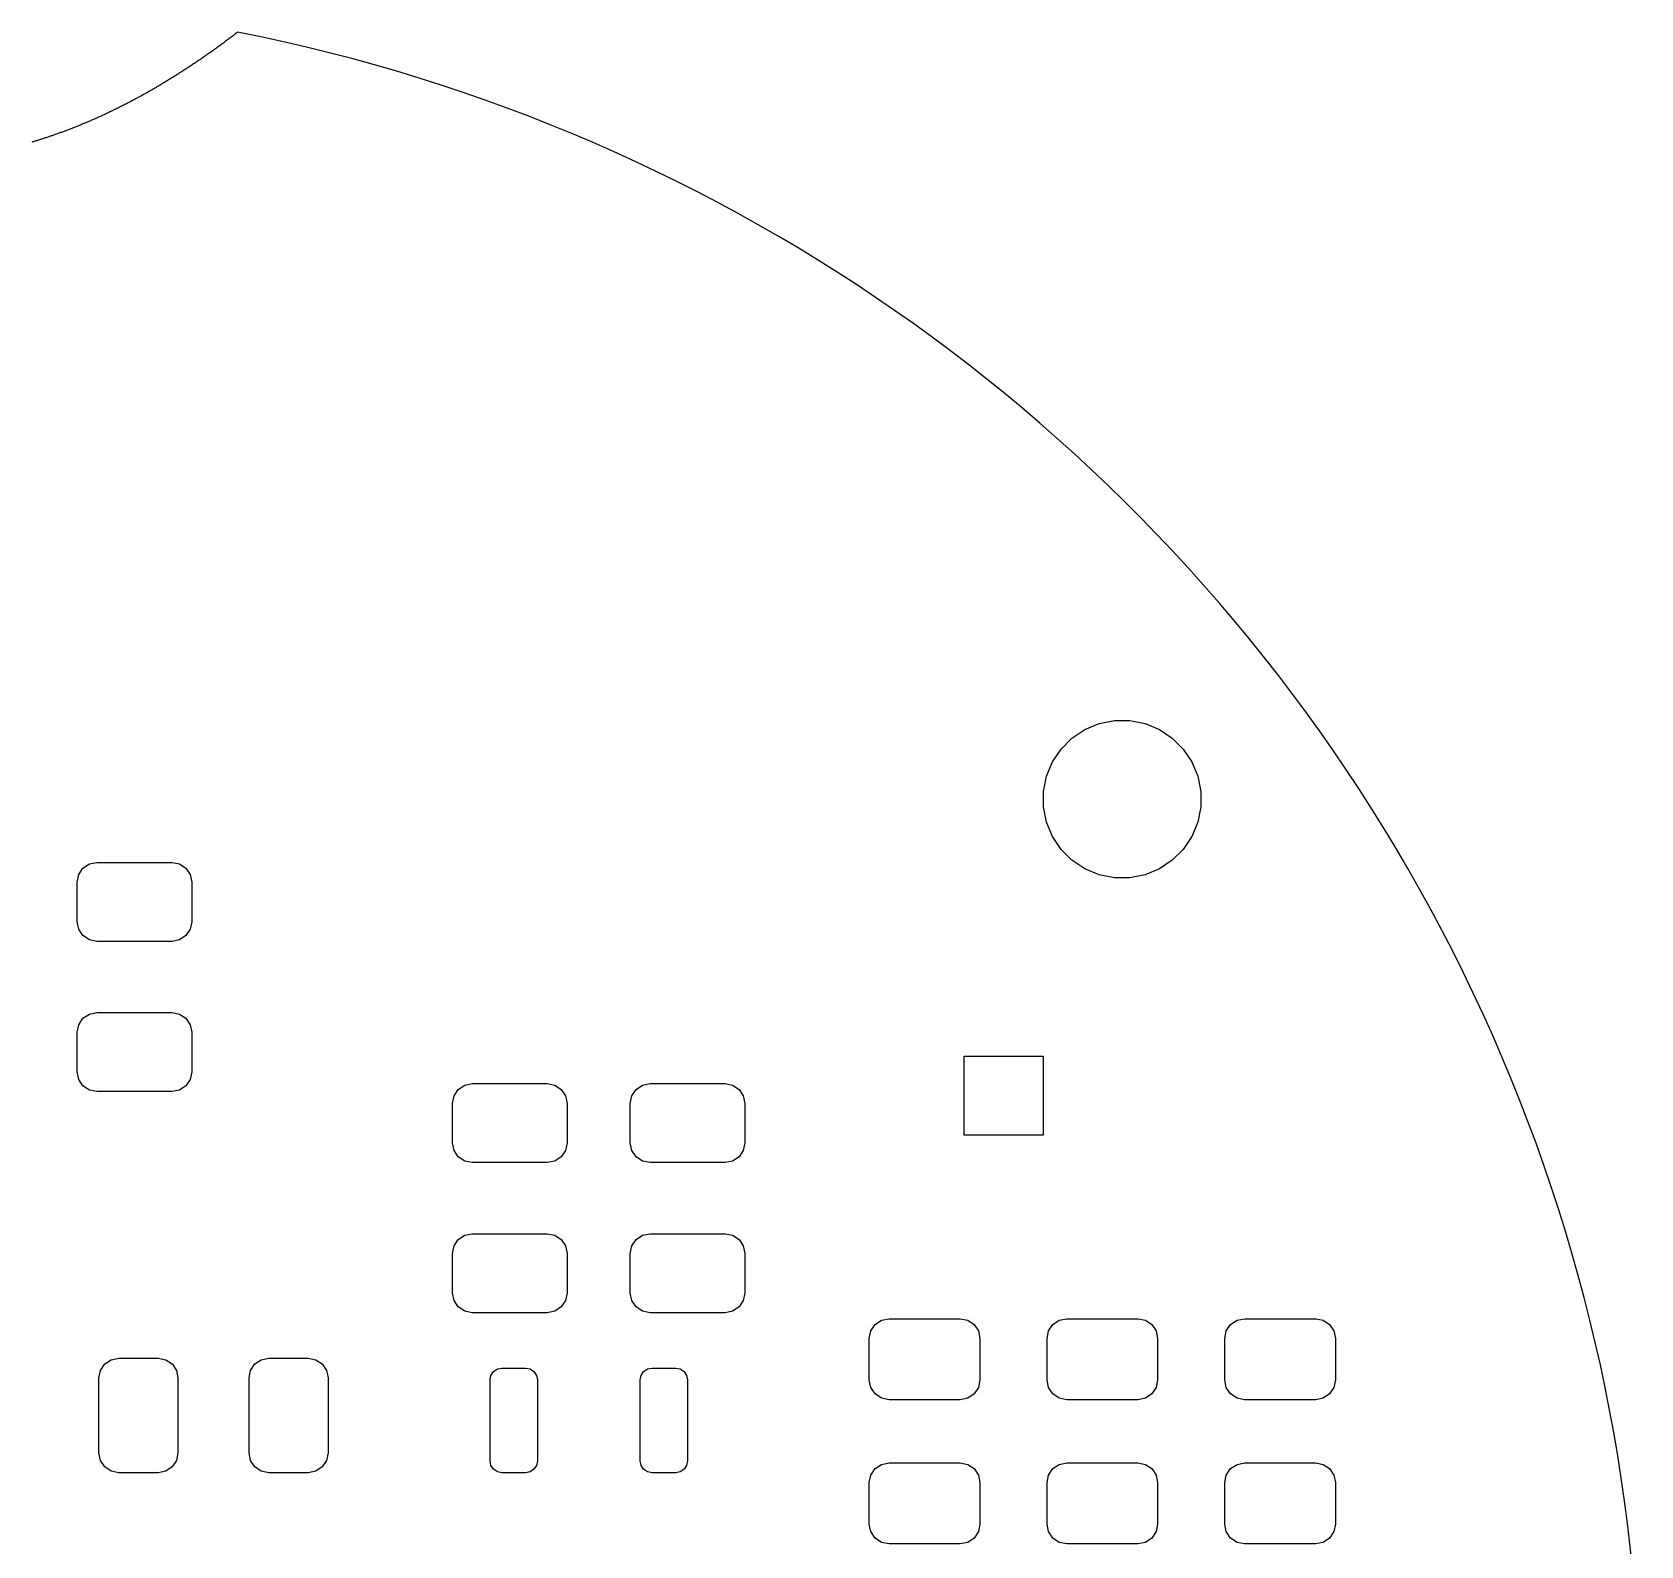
# Model space of a CAD drawing. Extents: x 0 to 44, y 0 to 43.6.
# Drawn here: x 23.64 to 44, y 24.43 to 43.59 of the extents above; entities that cross this region are included whole.
import ezdxf

# ---------------------------------------------------------------- set-up
doc = ezdxf.new("R2010")
doc.units = 0
doc.layers.add('BLACK', color=7, linetype='CONTINUOUS')
doc.layers.add('WHITE', color=7, linetype='CONTINUOUS')

msp = doc.modelspace()

# ---------------------------------------------------------------- linework, layer by layer
at = {"layer": 'BLACK', "linetype": 'CONTINUOUS'}
for p, q in [((36.963159, 34.760314), (37.144271, 34.835333)), ((37.144271, 34.835333), (37.336539, 34.873578)), ((37.336539, 34.873578), (37.532573, 34.873578)), ((37.532573, 34.873578), (37.724841, 34.835333)), ((37.724841, 34.835333), (37.905953, 34.760314)), ((36.661546, 34.512786), (36.800163, 34.651403)), ((36.800163, 34.651403), (36.963159, 34.760314)), ((37.905953, 34.760314), (38.068949, 34.651403)), ((38.068949, 34.651403), (38.207566, 34.512786)), ((36.552635, 34.34979), (36.661546, 34.512786)), ((38.207566, 34.512786), (38.316477, 34.34979)), ((36.477616, 34.168678), (36.552635, 34.34979)), ((38.316477, 34.34979), (38.391496, 34.168678)), ((36.439371, 33.97641), (36.477616, 34.168678)), ((38.391496, 34.168678), (38.429741, 33.97641)), ((36.439371, 33.780376), (36.439371, 33.97641)), ((38.429741, 33.97641), (38.429741, 33.780376)), ((36.477616, 33.588108), (36.439371, 33.780376)), ((38.429741, 33.780376), (38.391496, 33.588108)), ((36.552635, 33.406996), (36.477616, 33.588108)), ((36.661546, 33.244), (36.552635, 33.406996)), ((38.316477, 33.406996), (38.207566, 33.244)), ((38.391496, 33.588108), (38.316477, 33.406996)), ((36.800163, 33.105383), (36.661546, 33.244)), ((38.207566, 33.244), (38.068949, 33.105383)), ((24.228586, 32.924064), (24.282779, 33.00517)), ((24.282779, 33.00517), (24.363885, 33.059363)), ((24.363885, 33.059363), (24.459556, 33.078393)), ((24.459556, 33.078393), (25.409556, 33.078393)), ((25.409556, 33.078393), (25.505227, 33.059363)), ((25.505227, 33.059363), (25.586333, 33.00517)), ((25.586333, 33.00517), (25.640526, 32.924064)), ((36.963159, 32.996472), (36.800163, 33.105383)), ((37.144271, 32.921453), (36.963159, 32.996472)), ((37.905953, 32.996472), (37.724841, 32.921453)), ((38.068949, 33.105383), (37.905953, 32.996472)), ((24.209556, 32.828393), (24.228586, 32.924064)), ((24.209556, 32.328393), (24.209556, 32.828393)), ((25.640526, 32.924064), (25.659556, 32.828393)), ((25.659556, 32.828393), (25.659556, 32.328393)), ((37.336539, 32.883208), (37.144271, 32.921453)), ((37.532573, 32.883208), (37.336539, 32.883208)), ((37.724841, 32.921453), (37.532573, 32.883208)), ((24.228586, 32.232722), (24.209556, 32.328393)), ((24.282779, 32.151616), (24.228586, 32.232722)), ((25.640526, 32.232722), (25.586333, 32.151616)), ((25.659556, 32.328393), (25.640526, 32.232722)), ((24.363885, 32.097423), (24.282779, 32.151616)), ((24.459556, 32.078393), (24.363885, 32.097423)), ((25.409556, 32.078393), (24.459556, 32.078393)), ((25.505227, 32.097423), (25.409556, 32.078393)), ((25.586333, 32.151616), (25.505227, 32.097423)), ((24.282779, 31.10517), (24.363885, 31.159363)), ((24.363885, 31.159363), (24.459556, 31.178393)), ((24.459556, 31.178393), (25.409556, 31.178393)), ((25.409556, 31.178393), (25.505227, 31.159363)), ((25.505227, 31.159363), (25.586333, 31.10517)), ((24.209556, 30.928393), (24.228586, 31.024064)), ((24.228586, 31.024064), (24.282779, 31.10517)), ((25.586333, 31.10517), (25.640526, 31.024064)), ((25.640526, 31.024064), (25.659556, 30.928393)), ((24.209556, 30.428393), (24.209556, 30.928393)), ((25.659556, 30.928393), (25.659556, 30.428393)), ((35.434556, 29.628393), (35.434556, 30.628393)), ((35.434556, 30.628393), (36.434556, 30.628393)), ((36.434556, 30.628393), (36.434556, 29.628393)), ((24.228586, 30.332722), (24.209556, 30.428393)), ((25.659556, 30.428393), (25.640526, 30.332722)), ((24.282779, 30.251616), (24.228586, 30.332722)), ((24.363885, 30.197423), (24.282779, 30.251616)), ((24.459556, 30.178393), (24.363885, 30.197423)), ((25.409556, 30.178393), (24.459556, 30.178393)), ((25.505227, 30.197423), (25.409556, 30.178393)), ((25.586333, 30.251616), (25.505227, 30.197423)), ((25.640526, 30.332722), (25.586333, 30.251616)), ((28.978586, 30.124064), (29.032779, 30.20517)), ((29.032779, 30.20517), (29.113885, 30.259363)), ((29.113885, 30.259363), (29.209556, 30.278393)), ((29.209556, 30.278393), (30.159556, 30.278393)), ((30.159556, 30.278393), (30.255227, 30.259363)), ((30.255227, 30.259363), (30.336333, 30.20517)), ((30.336333, 30.20517), (30.390526, 30.124064)), ((31.228586, 30.124064), (31.282779, 30.20517)), ((31.282779, 30.20517), (31.363885, 30.259363)), ((31.363885, 30.259363), (31.459556, 30.278393)), ((31.459556, 30.278393), (32.409556, 30.278393)), ((32.409556, 30.278393), (32.505227, 30.259363)), ((32.505227, 30.259363), (32.586333, 30.20517)), ((32.586333, 30.20517), (32.640526, 30.124064)), ((28.959556, 30.028393), (28.978586, 30.124064)), ((28.959556, 29.528393), (28.959556, 30.028393)), ((30.390526, 30.124064), (30.409556, 30.028393)), ((30.409556, 30.028393), (30.409556, 29.528393)), ((31.209556, 30.028393), (31.228586, 30.124064)), ((31.209556, 29.528393), (31.209556, 30.028393)), ((32.640526, 30.124064), (32.659556, 30.028393)), ((32.659556, 30.028393), (32.659556, 29.528393)), ((28.978586, 29.432722), (28.959556, 29.528393)), ((30.409556, 29.528393), (30.390526, 29.432722)), ((31.228586, 29.432722), (31.209556, 29.528393)), ((32.659556, 29.528393), (32.640526, 29.432722)), ((36.434556, 29.628393), (35.434556, 29.628393)), ((29.032779, 29.351616), (28.978586, 29.432722)), ((29.113885, 29.297423), (29.032779, 29.351616)), ((30.336333, 29.351616), (30.255227, 29.297423)), ((30.390526, 29.432722), (30.336333, 29.351616)), ((31.282779, 29.351616), (31.228586, 29.432722)), ((31.363885, 29.297423), (31.282779, 29.351616)), ((32.586333, 29.351616), (32.505227, 29.297423)), ((32.640526, 29.432722), (32.586333, 29.351616)), ((29.209556, 29.278393), (29.113885, 29.297423)), ((30.159556, 29.278393), (29.209556, 29.278393)), ((30.255227, 29.297423), (30.159556, 29.278393)), ((31.459556, 29.278393), (31.363885, 29.297423)), ((32.409556, 29.278393), (31.459556, 29.278393)), ((32.505227, 29.297423), (32.409556, 29.278393)), ((28.978586, 28.224064), (29.032779, 28.30517)), ((29.032779, 28.30517), (29.113885, 28.359363)), ((29.113885, 28.359363), (29.209556, 28.378393)), ((29.209556, 28.378393), (30.159556, 28.378393)), ((30.159556, 28.378393), (30.255227, 28.359363)), ((30.255227, 28.359363), (30.336333, 28.30517)), ((30.336333, 28.30517), (30.390526, 28.224064)), ((31.228586, 28.224064), (31.282779, 28.30517)), ((31.282779, 28.30517), (31.363885, 28.359363)), ((31.363885, 28.359363), (31.459556, 28.378393)), ((31.459556, 28.378393), (32.409556, 28.378393)), ((32.409556, 28.378393), (32.505227, 28.359363)), ((32.505227, 28.359363), (32.586333, 28.30517)), ((32.586333, 28.30517), (32.640526, 28.224064)), ((28.959556, 28.128393), (28.978586, 28.224064)), ((28.959556, 27.628393), (28.959556, 28.128393)), ((30.390526, 28.224064), (30.409556, 28.128393)), ((30.409556, 28.128393), (30.409556, 27.628393)), ((31.209556, 28.128393), (31.228586, 28.224064)), ((31.209556, 27.628393), (31.209556, 28.128393)), ((32.640526, 28.224064), (32.659556, 28.128393)), ((32.659556, 28.128393), (32.659556, 27.628393)), ((28.978586, 27.532722), (28.959556, 27.628393)), ((29.032779, 27.451616), (28.978586, 27.532722)), ((30.390526, 27.532722), (30.336333, 27.451616)), ((30.409556, 27.628393), (30.390526, 27.532722)), ((31.228586, 27.532722), (31.209556, 27.628393)), ((31.282779, 27.451616), (31.228586, 27.532722)), ((32.640526, 27.532722), (32.586333, 27.451616)), ((32.659556, 27.628393), (32.640526, 27.532722)), ((29.113885, 27.397423), (29.032779, 27.451616)), ((29.209556, 27.378393), (29.113885, 27.397423)), ((30.159556, 27.378393), (29.209556, 27.378393)), ((30.255227, 27.397423), (30.159556, 27.378393)), ((30.336333, 27.451616), (30.255227, 27.397423)), ((31.363885, 27.397423), (31.282779, 27.451616)), ((31.459556, 27.378393), (31.363885, 27.397423)), ((32.409556, 27.378393), (31.459556, 27.378393)), ((32.505227, 27.397423), (32.409556, 27.378393)), ((32.586333, 27.451616), (32.505227, 27.397423)), ((34.307779, 27.23017), (34.388885, 27.284363)), ((34.388885, 27.284363), (34.484556, 27.303393)), ((34.484556, 27.303393), (35.384556, 27.303393)), ((35.384556, 27.303393), (35.480227, 27.284363)), ((35.480227, 27.284363), (35.561333, 27.23017)), ((36.557779, 27.23017), (36.638885, 27.284363)), ((36.638885, 27.284363), (36.734556, 27.303393)), ((36.734556, 27.303393), (37.634556, 27.303393)), ((37.634556, 27.303393), (37.730227, 27.284363)), ((37.730227, 27.284363), (37.811333, 27.23017)), ((38.807779, 27.23017), (38.888885, 27.284363)), ((38.888885, 27.284363), (38.984556, 27.303393)), ((38.984556, 27.303393), (39.884556, 27.303393)), ((39.884556, 27.303393), (39.980227, 27.284363)), ((39.980227, 27.284363), (40.061333, 27.23017)), ((34.234556, 27.053393), (34.253586, 27.149064)), ((34.253586, 27.149064), (34.307779, 27.23017)), ((35.561333, 27.23017), (35.615526, 27.149064)), ((35.615526, 27.149064), (35.634556, 27.053393)), ((36.484556, 27.053393), (36.503586, 27.149064)), ((36.503586, 27.149064), (36.557779, 27.23017)), ((37.811333, 27.23017), (37.865526, 27.149064)), ((37.865526, 27.149064), (37.884556, 27.053393)), ((38.734556, 27.053393), (38.753586, 27.149064)), ((38.753586, 27.149064), (38.807779, 27.23017)), ((40.061333, 27.23017), (40.115526, 27.149064)), ((40.115526, 27.149064), (40.134556, 27.053393)), ((34.234556, 26.528393), (34.234556, 27.053393)), ((35.634556, 27.053393), (35.634556, 26.528393)), ((36.484556, 26.528393), (36.484556, 27.053393)), ((37.884556, 27.053393), (37.884556, 26.528393)), ((38.734556, 26.528393), (38.734556, 27.053393)), ((40.134556, 27.053393), (40.134556, 26.528393)), ((24.503586, 26.649064), (24.557779, 26.73017)), ((24.557779, 26.73017), (24.638885, 26.784363)), ((24.638885, 26.784363), (24.734556, 26.803393)), ((24.734556, 26.803393), (25.234556, 26.803393)), ((25.234556, 26.803393), (25.330227, 26.784363)), ((25.330227, 26.784363), (25.411333, 26.73017)), ((25.411333, 26.73017), (25.465526, 26.649064)), ((26.403586, 26.649064), (26.457779, 26.73017)), ((26.457779, 26.73017), (26.538885, 26.784363)), ((26.538885, 26.784363), (26.634556, 26.803393)), ((26.634556, 26.803393), (27.134556, 26.803393)), ((27.134556, 26.803393), (27.230227, 26.784363)), ((27.230227, 26.784363), (27.311333, 26.73017)), ((27.311333, 26.73017), (27.365526, 26.649064)), ((29.527153, 26.666975), (29.584556, 26.678393)), ((29.584556, 26.678393), (29.884556, 26.678393)), ((29.884556, 26.678393), (29.941959, 26.666975)), ((31.427153, 26.666975), (31.484556, 26.678393)), ((31.484556, 26.678393), (31.784556, 26.678393)), ((31.784556, 26.678393), (31.841959, 26.666975)), ((24.484556, 26.553393), (24.503586, 26.649064)), ((24.484556, 25.603393), (24.484556, 26.553393)), ((25.465526, 26.649064), (25.484556, 26.553393)), ((25.484556, 26.553393), (25.484556, 25.603393)), ((26.384556, 26.553393), (26.403586, 26.649064)), ((26.384556, 25.603393), (26.384556, 26.553393)), ((27.365526, 26.649064), (27.384556, 26.553393)), ((27.384556, 26.553393), (27.384556, 25.603393)), ((29.434556, 26.528393), (29.445974, 26.585796)), ((29.434556, 25.503393), (29.434556, 26.528393)), ((29.445974, 26.585796), (29.47849, 26.634459)), ((29.47849, 26.634459), (29.527153, 26.666975)), ((29.941959, 26.666975), (29.990622, 26.634459)), ((29.990622, 26.634459), (30.023138, 26.585796)), ((30.023138, 26.585796), (30.034556, 26.528393)), ((30.034556, 26.528393), (30.034556, 25.503393)), ((31.334556, 26.528393), (31.345974, 26.585796)), ((31.334556, 25.503393), (31.334556, 26.528393)), ((31.345974, 26.585796), (31.37849, 26.634459)), ((31.37849, 26.634459), (31.427153, 26.666975)), ((31.841959, 26.666975), (31.890622, 26.634459)), ((31.890622, 26.634459), (31.923138, 26.585796)), ((31.923138, 26.585796), (31.934556, 26.528393)), ((31.934556, 26.528393), (31.934556, 25.503393)), ((34.253586, 26.432722), (34.234556, 26.528393)), ((35.634556, 26.528393), (35.615526, 26.432722)), ((36.503586, 26.432722), (36.484556, 26.528393)), ((37.884556, 26.528393), (37.865526, 26.432722)), ((38.753586, 26.432722), (38.734556, 26.528393)), ((40.134556, 26.528393), (40.115526, 26.432722)), ((34.307779, 26.351616), (34.253586, 26.432722)), ((34.388885, 26.297423), (34.307779, 26.351616)), ((34.484556, 26.278393), (34.388885, 26.297423)), ((35.384556, 26.278393), (34.484556, 26.278393)), ((35.480227, 26.297423), (35.384556, 26.278393)), ((35.561333, 26.351616), (35.480227, 26.297423)), ((35.615526, 26.432722), (35.561333, 26.351616)), ((36.557779, 26.351616), (36.503586, 26.432722)), ((36.638885, 26.297423), (36.557779, 26.351616)), ((36.734556, 26.278393), (36.638885, 26.297423)), ((37.634556, 26.278393), (36.734556, 26.278393)), ((37.730227, 26.297423), (37.634556, 26.278393)), ((37.811333, 26.351616), (37.730227, 26.297423)), ((37.865526, 26.432722), (37.811333, 26.351616)), ((38.807779, 26.351616), (38.753586, 26.432722)), ((38.888885, 26.297423), (38.807779, 26.351616)), ((38.984556, 26.278393), (38.888885, 26.297423)), ((39.884556, 26.278393), (38.984556, 26.278393)), ((39.980227, 26.297423), (39.884556, 26.278393)), ((40.061333, 26.351616), (39.980227, 26.297423)), ((40.115526, 26.432722), (40.061333, 26.351616)), ((24.503586, 25.507722), (24.484556, 25.603393)), ((24.557779, 25.426616), (24.503586, 25.507722)), ((25.465526, 25.507722), (25.411333, 25.426616)), ((25.484556, 25.603393), (25.465526, 25.507722)), ((26.403586, 25.507722), (26.384556, 25.603393)), ((26.457779, 25.426616), (26.403586, 25.507722)), ((27.365526, 25.507722), (27.311333, 25.426616)), ((27.384556, 25.603393), (27.365526, 25.507722)), ((29.445974, 25.44599), (29.434556, 25.503393)), ((30.034556, 25.503393), (30.023138, 25.44599)), ((31.345974, 25.44599), (31.334556, 25.503393)), ((31.934556, 25.503393), (31.923138, 25.44599)), ((34.307779, 25.40517), (34.388885, 25.459363)), ((34.388885, 25.459363), (34.484556, 25.478393)), ((34.484556, 25.478393), (35.384556, 25.478393)), ((35.384556, 25.478393), (35.480227, 25.459363)), ((35.480227, 25.459363), (35.561333, 25.40517)), ((36.557779, 25.40517), (36.638885, 25.459363)), ((36.638885, 25.459363), (36.734556, 25.478393)), ((36.734556, 25.478393), (37.634556, 25.478393)), ((37.634556, 25.478393), (37.730227, 25.459363)), ((37.730227, 25.459363), (37.811333, 25.40517)), ((38.807779, 25.40517), (38.888885, 25.459363)), ((38.888885, 25.459363), (38.984556, 25.478393)), ((38.984556, 25.478393), (39.884556, 25.478393)), ((39.884556, 25.478393), (39.980227, 25.459363)), ((39.980227, 25.459363), (40.061333, 25.40517)), ((24.638885, 25.372423), (24.557779, 25.426616)), ((24.734556, 25.353393), (24.638885, 25.372423)), ((25.234556, 25.353393), (24.734556, 25.353393)), ((25.330227, 25.372423), (25.234556, 25.353393)), ((25.411333, 25.426616), (25.330227, 25.372423)), ((26.538885, 25.372423), (26.457779, 25.426616)), ((26.634556, 25.353393), (26.538885, 25.372423)), ((27.134556, 25.353393), (26.634556, 25.353393)), ((27.230227, 25.372423), (27.134556, 25.353393)), ((27.311333, 25.426616), (27.230227, 25.372423)), ((29.47849, 25.397327), (29.445974, 25.44599)), ((29.527153, 25.364811), (29.47849, 25.397327)), ((29.584556, 25.353393), (29.527153, 25.364811)), ((29.884556, 25.353393), (29.584556, 25.353393)), ((29.941959, 25.364811), (29.884556, 25.353393)), ((29.990622, 25.397327), (29.941959, 25.364811)), ((30.023138, 25.44599), (29.990622, 25.397327)), ((31.37849, 25.397327), (31.345974, 25.44599)), ((31.427153, 25.364811), (31.37849, 25.397327)), ((31.484556, 25.353393), (31.427153, 25.364811)), ((31.784556, 25.353393), (31.484556, 25.353393)), ((31.841959, 25.364811), (31.784556, 25.353393)), ((31.890622, 25.397327), (31.841959, 25.364811)), ((31.923138, 25.44599), (31.890622, 25.397327)), ((34.234556, 25.228393), (34.253586, 25.324064)), ((34.253586, 25.324064), (34.307779, 25.40517)), ((35.561333, 25.40517), (35.615526, 25.324064)), ((35.615526, 25.324064), (35.634556, 25.228393)), ((36.484556, 25.228393), (36.503586, 25.324064)), ((36.503586, 25.324064), (36.557779, 25.40517)), ((37.811333, 25.40517), (37.865526, 25.324064)), ((37.865526, 25.324064), (37.884556, 25.228393)), ((38.734556, 25.228393), (38.753586, 25.324064)), ((38.753586, 25.324064), (38.807779, 25.40517)), ((40.061333, 25.40517), (40.115526, 25.324064)), ((40.115526, 25.324064), (40.134556, 25.228393)), ((34.234556, 24.703393), (34.234556, 25.228393)), ((35.634556, 25.228393), (35.634556, 24.703393)), ((36.484556, 24.703393), (36.484556, 25.228393)), ((37.884556, 25.228393), (37.884556, 24.703393)), ((38.734556, 24.703393), (38.734556, 25.228393)), ((40.134556, 25.228393), (40.134556, 24.703393)), ((34.253586, 24.607722), (34.234556, 24.703393)), ((35.634556, 24.703393), (35.615526, 24.607722)), ((36.503586, 24.607722), (36.484556, 24.703393)), ((37.884556, 24.703393), (37.865526, 24.607722)), ((38.753586, 24.607722), (38.734556, 24.703393)), ((40.134556, 24.703393), (40.115526, 24.607722)), ((34.307779, 24.526616), (34.253586, 24.607722)), ((34.388885, 24.472423), (34.307779, 24.526616)), ((34.484556, 24.453393), (34.388885, 24.472423)), ((35.384556, 24.453393), (34.484556, 24.453393)), ((35.480227, 24.472423), (35.384556, 24.453393)), ((35.561333, 24.526616), (35.480227, 24.472423)), ((35.615526, 24.607722), (35.561333, 24.526616)), ((36.557779, 24.526616), (36.503586, 24.607722)), ((36.638885, 24.472423), (36.557779, 24.526616)), ((36.734556, 24.453393), (36.638885, 24.472423)), ((37.634556, 24.453393), (36.734556, 24.453393)), ((37.730227, 24.472423), (37.634556, 24.453393)), ((37.811333, 24.526616), (37.730227, 24.472423)), ((37.865526, 24.607722), (37.811333, 24.526616)), ((38.807779, 24.526616), (38.753586, 24.607722)), ((38.888885, 24.472423), (38.807779, 24.526616)), ((38.984556, 24.453393), (38.888885, 24.472423)), ((39.884556, 24.453393), (38.984556, 24.453393)), ((39.980227, 24.472423), (39.884556, 24.453393)), ((40.061333, 24.526616), (39.980227, 24.472423)), ((40.115526, 24.607722), (40.061333, 24.526616))]:
    msp.add_line(p, q, dxfattribs=at)
at = {"layer": 'WHITE', "linetype": 'CONTINUOUS'}
for p, q in [((26.228447, 43.578429), (26.216665, 43.569376)), ((26.24023, 43.587507), (26.228447, 43.578429)), ((25.947402, 43.369378), (25.935763, 43.36103)), ((25.959041, 43.37775), (25.947402, 43.369378)), ((25.970692, 43.386155), (25.959041, 43.37775)), ((25.982343, 43.394585), (25.970692, 43.386155)), ((25.994005, 43.403049), (25.982343, 43.394585)), ((26.005667, 43.411537), (25.994005, 43.403049)), ((26.017342, 43.420058), (26.005667, 43.411537)), ((26.029016, 43.428604), (26.017342, 43.420058)), ((26.040702, 43.437184), (26.029016, 43.428604)), ((26.052388, 43.445788), (26.040702, 43.437184)), ((26.064086, 43.454427), (26.052388, 43.445788)), ((26.075784, 43.46309), (26.064086, 43.454427)), ((26.087494, 43.471787), (26.075784, 43.46309)), ((26.099204, 43.480508), (26.087494, 43.471787)), ((26.110926, 43.489264), (26.099204, 43.480508)), ((26.122648, 43.498045), (26.110926, 43.489264)), ((26.134382, 43.50686), (26.122648, 43.498045)), ((26.146116, 43.515699), (26.134382, 43.50686)), ((26.157862, 43.524573), (26.146116, 43.515699)), ((26.169608, 43.533473), (26.157862, 43.524573)), ((26.181366, 43.542406), (26.169608, 43.533473)), ((26.193124, 43.551365), (26.181366, 43.542406)), ((26.204895, 43.560358), (26.193124, 43.551365)), ((26.216665, 43.569376), (26.204895, 43.560358)), ((25.658223, 43.169279), (25.646732, 43.161642)), ((25.669725, 43.176947), (25.658223, 43.169279)), ((25.681227, 43.184639), (25.669725, 43.176947)), ((25.69274, 43.192363), (25.681227, 43.184639)), ((25.704253, 43.200111), (25.69274, 43.192363)), ((25.715777, 43.207891), (25.704253, 43.200111)), ((25.727301, 43.215695), (25.715777, 43.207891)), ((25.738837, 43.223531), (25.727301, 43.215695)), ((25.750373, 43.23139), (25.738837, 43.223531)), ((25.761919, 43.239282), (25.750373, 43.23139)), ((25.773466, 43.247198), (25.761919, 43.239282)), ((25.785025, 43.255147), (25.773466, 43.247198)), ((25.796583, 43.263119), (25.785025, 43.255147)), ((25.808152, 43.271124), (25.796583, 43.263119)), ((25.819722, 43.279153), (25.808152, 43.271124)), ((25.831303, 43.287214), (25.819722, 43.279153)), ((25.842884, 43.2953), (25.831303, 43.287214)), ((25.854477, 43.303418), (25.842884, 43.2953)), ((25.866069, 43.311561), (25.854477, 43.303418)), ((25.877673, 43.319736), (25.866069, 43.311561)), ((25.889277, 43.327936), (25.877673, 43.319736)), ((25.900893, 43.336169), (25.889277, 43.327936)), ((25.912509, 43.344426), (25.900893, 43.336169)), ((25.924136, 43.352716), (25.912509, 43.344426)), ((25.935763, 43.36103), (25.924136, 43.352716)), ((25.338457, 42.965731), (25.327117, 42.958854)), ((25.349808, 42.972638), (25.338457, 42.965731)), ((25.361159, 42.979568), (25.349808, 42.972638)), ((25.37252, 42.986528), (25.361159, 42.979568)), ((25.383882, 42.993512), (25.37252, 42.986528)), ((25.395253, 43.000526), (25.383882, 42.993512)), ((25.406625, 43.007563), (25.395253, 43.000526)), ((25.418008, 43.014631), (25.406625, 43.007563)), ((25.42939, 43.021721), (25.418008, 43.014631)), ((25.440783, 43.028843), (25.42939, 43.021721)), ((25.452176, 43.035987), (25.440783, 43.028843)), ((25.46358, 43.043162), (25.452176, 43.035987)), ((25.474983, 43.050361), (25.46358, 43.043162)), ((25.486398, 43.05759), (25.474983, 43.050361)), ((25.497812, 43.064843), (25.486398, 43.05759)), ((25.509238, 43.072127), (25.497812, 43.064843)), ((25.520663, 43.079434), (25.509238, 43.072127)), ((25.532099, 43.086772), (25.520663, 43.079434)), ((25.543535, 43.094134), (25.532099, 43.086772)), ((25.554982, 43.101527), (25.543535, 43.094134)), ((25.566428, 43.108943), (25.554982, 43.101527)), ((25.577886, 43.11639), (25.566428, 43.108943)), ((25.589344, 43.123862), (25.577886, 43.11639)), ((25.600813, 43.131364), (25.589344, 43.123862)), ((25.612282, 43.13889), (25.600813, 43.131364)), ((25.623761, 43.146448), (25.612282, 43.13889)), ((25.635241, 43.154029), (25.623761, 43.146448)), ((25.646732, 43.161642), (25.635241, 43.154029)), ((24.977991, 42.758583), (24.96681, 42.752536)), ((24.989182, 42.764658), (24.977991, 42.758583)), ((25.000372, 42.770756), (24.989182, 42.764658)), ((25.011572, 42.776882), (25.000372, 42.770756)), ((25.022772, 42.783031), (25.011572, 42.776882)), ((25.033982, 42.789208), (25.022772, 42.783031)), ((25.045192, 42.795408), (25.033982, 42.789208)), ((25.056412, 42.801637), (25.045192, 42.795408)), ((25.067631, 42.807888), (25.056412, 42.801637)), ((25.078861, 42.814167), (25.067631, 42.807888)), ((25.09009, 42.82047), (25.078861, 42.814167)), ((25.101329, 42.826801), (25.09009, 42.82047)), ((25.112568, 42.833154), (25.101329, 42.826801)), ((25.123817, 42.839537), (25.112568, 42.833154)), ((25.135066, 42.845943), (25.123817, 42.839537)), ((25.146325, 42.852377), (25.135066, 42.845943)), ((25.157584, 42.858834), (25.146325, 42.852377)), ((25.168853, 42.86532), (25.157584, 42.858834)), ((25.180122, 42.87183), (25.168853, 42.86532)), ((25.191402, 42.878368), (25.180122, 42.87183)), ((25.202681, 42.884929), (25.191402, 42.878368)), ((25.21397, 42.89152), (25.202681, 42.884929)), ((25.225259, 42.898133), (25.21397, 42.89152)), ((25.236558, 42.904776), (25.225259, 42.898133)), ((25.247858, 42.911442), (25.236558, 42.904776)), ((25.259167, 42.918137), (25.247858, 42.911442)), ((25.270477, 42.924856), (25.259167, 42.918137)), ((25.281796, 42.931604), (25.270477, 42.924856)), ((25.293116, 42.938375), (25.281796, 42.931604)), ((25.304446, 42.945176), (25.293116, 42.938375)), ((25.315776, 42.952), (25.304446, 42.945176)), ((25.327117, 42.958854), (25.315776, 42.952)), ((24.578291, 42.556532), (24.567273, 42.551374)), ((24.589318, 42.561716), (24.578291, 42.556532)), ((24.600346, 42.566923), (24.589318, 42.561716)), ((24.611381, 42.572156), (24.600346, 42.566923)), ((24.622417, 42.57741), (24.611381, 42.572156)), ((24.633461, 42.582692), (24.622417, 42.57741)), ((24.644506, 42.587995), (24.633461, 42.582692)), ((24.655559, 42.593325), (24.644506, 42.587995)), ((24.666612, 42.598677), (24.655559, 42.593325)), ((24.677674, 42.604055), (24.666612, 42.598677)), ((24.688736, 42.609456), (24.677674, 42.604055)), ((24.699806, 42.614883), (24.688736, 42.609456)), ((24.710877, 42.620333), (24.699806, 42.614883)), ((24.721956, 42.625809), (24.710877, 42.620333)), ((24.733036, 42.631308), (24.721956, 42.625809)), ((24.744124, 42.636834), (24.733036, 42.631308)), ((24.755213, 42.642381), (24.744124, 42.636834)), ((24.76631, 42.647956), (24.755213, 42.642381)), ((24.777408, 42.653553), (24.76631, 42.647956)), ((24.788514, 42.659177), (24.777408, 42.653553)), ((24.799621, 42.664824), (24.788514, 42.659177)), ((24.810737, 42.670498), (24.799621, 42.664824)), ((24.821852, 42.676194), (24.810737, 42.670498)), ((24.832977, 42.681917), (24.821852, 42.676194)), ((24.844102, 42.687663), (24.832977, 42.681917)), ((24.855236, 42.693437), (24.844102, 42.687663)), ((24.86637, 42.699232), (24.855236, 42.693437)), ((24.877513, 42.705056), (24.86637, 42.699232)), ((24.888657, 42.710901), (24.877513, 42.705056)), ((24.899809, 42.716775), (24.888657, 42.710901)), ((24.910962, 42.722671), (24.899809, 42.716775)), ((24.922124, 42.728594), (24.910962, 42.722671)), ((24.933286, 42.734541), (24.922124, 42.728594)), ((24.944457, 42.740515), (24.933286, 42.734541)), ((24.955629, 42.746511), (24.944457, 42.740515)), ((24.96681, 42.752536), (24.955629, 42.746511)), ((24.097197, 42.351888), (24.08635, 42.347759)), ((24.108051, 42.35604), (24.097197, 42.351888)), ((24.118904, 42.360214), (24.108051, 42.35604)), ((24.129765, 42.364412), (24.118904, 42.360214)), ((24.140626, 42.368632), (24.129765, 42.364412)), ((24.151494, 42.372876), (24.140626, 42.368632)), ((24.162362, 42.377141), (24.151494, 42.372876)), ((24.173238, 42.381431), (24.162362, 42.377141)), ((24.184113, 42.385742), (24.173238, 42.381431)), ((24.194996, 42.390078), (24.184113, 42.385742)), ((24.205879, 42.394436), (24.194996, 42.390078)), ((24.21677, 42.398818), (24.205879, 42.394436)), ((24.22766, 42.403221), (24.21677, 42.398818)), ((24.238558, 42.40765), (24.22766, 42.403221)), ((24.249456, 42.412099), (24.238558, 42.40765)), ((24.260362, 42.416574), (24.249456, 42.412099)), ((24.271267, 42.42107), (24.260362, 42.416574)), ((24.28218, 42.425591), (24.271267, 42.42107)), ((24.293094, 42.430134), (24.28218, 42.425591)), ((24.304015, 42.434701), (24.293094, 42.430134)), ((24.314936, 42.439291), (24.304015, 42.434701)), ((24.325865, 42.443905), (24.314936, 42.439291)), ((24.336793, 42.448541), (24.325865, 42.443905)), ((24.34773, 42.453202), (24.336793, 42.448541)), ((24.358667, 42.457885), (24.34773, 42.453202)), ((24.369611, 42.462593), (24.358667, 42.457885)), ((24.380556, 42.467323), (24.369611, 42.462593)), ((24.391508, 42.472078), (24.380556, 42.467323)), ((24.402461, 42.476855), (24.391508, 42.472078)), ((24.413421, 42.481658), (24.402461, 42.476855)), ((24.424382, 42.486482), (24.413421, 42.481658)), ((24.435351, 42.491332), (24.424382, 42.486482)), ((24.44632, 42.496203), (24.435351, 42.491332)), ((24.457296, 42.5011), (24.44632, 42.496203)), ((24.468273, 42.506019), (24.457296, 42.5011)), ((24.479258, 42.510964), (24.468273, 42.506019)), ((24.490243, 42.51593), (24.479258, 42.510964)), ((24.501237, 42.520923), (24.490243, 42.51593)), ((24.51223, 42.525937), (24.501237, 42.520923)), ((24.523232, 42.530977), (24.51223, 42.525937)), ((24.534234, 42.536039), (24.523232, 42.530977)), ((24.545244, 42.541128), (24.534234, 42.536039)), ((24.556254, 42.546238), (24.545244, 42.541128)), ((24.567273, 42.551374), (24.556254, 42.546238)), ((23.644453, 42.197768), (23.633741, 42.194573)), ((23.65517, 42.200985), (23.644453, 42.197768)), ((23.665887, 42.204223), (23.65517, 42.200985)), ((23.676609, 42.207484), (23.665887, 42.204223)), ((23.687332, 42.210765), (23.676609, 42.207484)), ((23.698061, 42.21407), (23.687332, 42.210765)), ((23.70879, 42.217395), (23.698061, 42.21407)), ((23.719524, 42.220744), (23.70879, 42.217395)), ((23.730259, 42.224113), (23.719524, 42.220744)), ((23.741, 42.227505), (23.730259, 42.224113)), ((23.751741, 42.230918), (23.741, 42.227505)), ((23.762487, 42.234354), (23.751741, 42.230918)), ((23.773234, 42.237811), (23.762487, 42.234354)), ((23.783987, 42.241291), (23.773234, 42.237811)), ((23.79474, 42.244792), (23.783987, 42.241291)), ((23.8055, 42.248316), (23.79474, 42.244792)), ((23.816259, 42.251861), (23.8055, 42.248316)), ((23.827024, 42.25543), (23.816259, 42.251861)), ((23.83779, 42.259019), (23.827024, 42.25543)), ((23.848562, 42.262632), (23.83779, 42.259019)), ((23.859334, 42.266266), (23.848562, 42.262632)), ((23.870112, 42.269923), (23.859334, 42.266266)), ((23.880891, 42.273601), (23.870112, 42.269923)), ((23.891676, 42.277303), (23.880891, 42.273601)), ((23.902461, 42.281026), (23.891676, 42.277303)), ((23.913252, 42.284772), (23.902461, 42.281026)), ((23.924044, 42.288539), (23.913252, 42.284772)), ((23.934842, 42.29233), (23.924044, 42.288539)), ((23.94564, 42.296143), (23.934842, 42.29233)), ((23.956445, 42.299979), (23.94564, 42.296143)), ((23.96725, 42.303836), (23.956445, 42.299979)), ((23.978061, 42.307716), (23.96725, 42.303836)), ((23.988873, 42.311618), (23.978061, 42.307716)), ((23.999691, 42.315544), (23.988873, 42.311618)), ((24.01051, 42.319491), (23.999691, 42.315544)), ((24.021335, 42.323462), (24.01051, 42.319491)), ((24.032161, 42.327454), (24.021335, 42.323462)), ((24.042993, 42.33147), (24.032161, 42.327454)), ((24.053825, 42.335508), (24.042993, 42.33147)), ((24.064665, 42.339569), (24.053825, 42.335508)), ((24.075504, 42.343652), (24.064665, 42.339569)), ((24.08635, 42.347759), (24.075504, 42.343652))]:
    msp.add_line(p, q, dxfattribs=at)
at = {"layer": 'WHITE'}
msp.add_arc((21.999956, 21.999993), 22.000016, -18.887349, 78.887293, dxfattribs=at)

doc.saveas('drawing.dxf')
